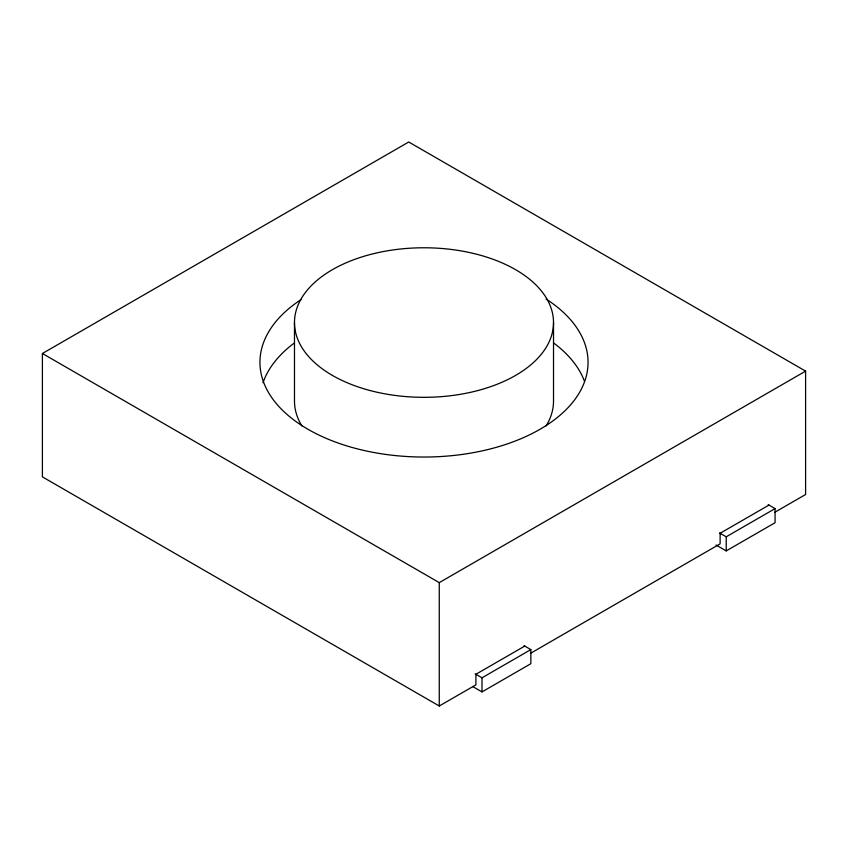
<?xml version="1.0" encoding="UTF-8"?>
<svg xmlns="http://www.w3.org/2000/svg" width="848" height="848" viewBox="0 0 848 848"><rect width="100%" height="100%" fill="white"/><g stroke="black" fill="none" stroke-linecap="round" stroke-linejoin="round"><path stroke-width="1.27" d="M524.742 646.081L475.898 674.277L475.898 684.855L439.264 706.002L42.4 476.873L42.4 353.499L408.736 141.998L805.6 371.127L805.6 494.501L774.69 512.351M42.4 353.499L439.264 582.629L805.6 371.127M768.966 505.079L720.122 533.275L720.122 543.854L530.456 653.352M475.134 673.842L482.003 677.806L530.848 649.6L530.848 663.708L482.003 691.904L472.845 686.615M719.411 532.862L726.227 536.805L775.072 508.599L775.072 522.707L726.227 550.903L716.009 544.999M768.203 504.634L775.072 508.599M524.032 645.667L530.848 649.6M726.227 536.805L726.227 550.903M553.521 322.547L553.521 401.019A129.521 74.772 0 0 1 546.165 425.855M482.003 677.806L482.003 691.904M439.264 582.629L439.264 706.002M294.479 322.547L294.479 401.019A129.521 74.772 0 0 0 301.835 425.855M546.133 299.068A164.056 94.722 0 0 1 538.204 430.307A164.056 94.722 0 0 1 310.75 430.848A164.056 94.722 0 0 1 300.976 299.651M263.018 382.755A164.056 94.722 0 0 1 293.896 343.313M553.479 342.857A164.056 94.722 0 0 1 584.495 381.377M332.416 375.42A129.521 74.772 0 0 0 549.101 341.903A129.521 74.772 0 0 0 390.483 250.319A129.521 74.772 0 0 0 332.416 375.42"/></g></svg>
